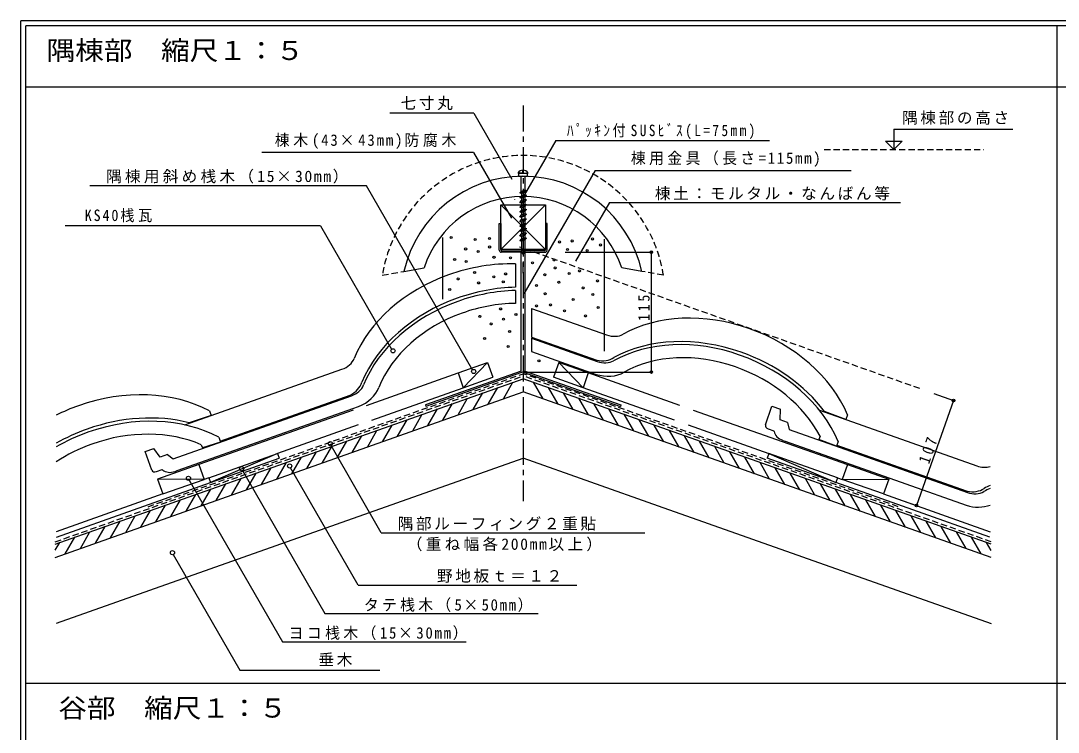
# Model space of a CAD drawing. Units: millimetres, scale not verified. Extents: x -2052 to 1987, y -1380 to 1404.
# Drawn here: x -3 to 993, y -713 to -30 of the extents above; entities that cross this region are included whole.
import ezdxf
from ezdxf.enums import TextEntityAlignment as Align

# ---------------------------------------------------------------- set-up
doc = ezdxf.new("R2010")
doc.units = ezdxf.units.MM
doc.header["$LTSCALE"] = 5
doc.header["$PDMODE"] = 32
doc.header["$PDSIZE"] = 2.5
doc.linetypes.add('CHAIN1', pattern=[8, 5, -1, 1, -1])
doc.linetypes.add('DASHED1', pattern=[1.8, 1.2, -0.6])
doc.layers.add('A-F_ﾚｲﾔ-175', color=7, linetype='Continuous')
doc.styles.add('ＭＳ ゴシック', font='')
doc.styles.get('ＭＳ ゴシック').set_extended_font_data('MS Gothic')

msp = doc.modelspace()

# ---------------------------------------------------------------- linework, layer by layer
at = {"layer": 'A-F_ﾚｲﾔ-175'}
for p, q in [((1986.977, -29.839), (-3.023, -29.839)), ((-3.023, -1379.838), (-3.023, -29.839)), ((432.016, -118.576), (351.326, -118.576)), ((432.016, -118.576), (468.623, -181.981)), ((835.449, -133.978), (835.449, -153.57)), ((835.449, -133.978), (949.783, -133.978)), ((510.876, -144.685), (480.55, -197.209)), ((510.876, -144.685), (715.927, -144.685)), ((827.392, -145.514), (843.505, -145.513)), ((431.902, -156.438), (228.416, -156.438)), ((431.902, -156.438), (468.282, -219.452)), ((479.307, -176.043), (474.289, -176.043)), ((477.587, -176.427), (477.587, -176.043)), ((477.587, -193.41), (477.587, -179.15)), ((479.307, -176.043), (484.323, -176.043)), ((548.528, -173.674), (480.203, -292.017)), ((481.026, -176.427), (481.026, -176.043)), ((481.026, -179.15), (481.026, -192.159)), ((548.528, -173.674), (794.298, -173.674)), ((328.935, -188.429), (63.347, -188.429)), ((431.146, -365.464), (328.935, -188.429)), ((476.191, -195.062), (482.777, -192.666)), ((476.191, -195.062), (477.764, -193.346)), ((476.191, -195.062), (477.764, -195.634)), ((476.191, -199.638), (482.777, -197.242)), ((476.191, -199.638), (477.764, -197.922)), ((477.764, -195.634), (481.203, -194.382)), ((477.764, -195.634), (477.764, -197.922)), ((477.764, -200.211), (481.203, -198.958)), ((481.203, -194.382), (482.777, -192.666)), ((481.203, -194.382), (481.203, -196.67)), ((481.203, -198.958), (482.777, -197.242)), ((481.203, -198.958), (481.203, -201.247)), ((476.191, -199.638), (477.764, -200.211)), ((476.191, -204.215), (482.777, -201.818)), ((476.191, -204.215), (477.764, -202.498)), ((476.191, -204.215), (477.764, -204.787)), ((476.191, -208.791), (482.777, -206.395)), ((476.191, -208.791), (477.764, -207.075)), ((476.191, -208.791), (477.764, -209.363)), ((477.764, -200.21), (477.764, -202.498)), ((477.764, -204.787), (481.203, -203.534)), ((477.764, -204.786), (477.764, -207.075)), ((477.764, -209.363), (481.203, -208.111)), ((481.203, -203.534), (482.777, -201.818)), ((481.203, -203.534), (481.203, -205.823)), ((481.203, -208.111), (482.777, -206.395)), ((562.308, -204.315), (529.787, -260.646)), ((562.308, -204.315), (841.793, -204.315)), ((476.191, -213.367), (482.776, -210.971)), ((476.191, -213.367), (477.764, -211.651)), ((476.191, -213.367), (477.764, -213.939)), ((476.191, -217.944), (482.776, -215.547)), ((476.191, -217.944), (477.764, -216.228)), ((476.191, -217.944), (477.764, -218.516)), ((477.764, -213.939), (481.203, -212.687)), ((477.764, -218.516), (481.203, -217.264)), ((481.203, -212.687), (482.776, -210.971)), ((481.203, -217.264), (482.776, -215.547)), ((284.758, -226.731), (39.566, -226.731)), ((284.758, -226.731), (353.135, -345.163)), ((457.984, -224.592), (457.984, -249.592)), ((457.984, -224.592), (457.984, -249.592)), ((476.19, -227.097), (482.776, -224.7)), ((476.19, -227.097), (477.764, -225.381)), ((476.19, -227.097), (477.764, -227.669)), ((476.191, -222.521), (482.776, -220.124)), ((476.191, -222.521), (477.764, -220.804)), ((476.191, -222.521), (477.764, -223.092)), ((477.764, -223.092), (481.203, -221.84)), ((477.764, -227.669), (481.203, -226.416)), ((481.203, -221.84), (482.776, -220.124)), ((481.203, -226.416), (482.776, -224.7)), ((500.984, -224.592), (500.984, -249.592)), ((500.984, -224.592), (500.984, -249.592)), ((476.19, -231.673), (482.776, -229.277)), ((476.19, -231.673), (477.764, -229.957)), ((476.19, -231.673), (477.764, -232.245)), ((476.19, -236.25), (482.776, -233.854)), ((476.19, -236.25), (477.764, -234.534)), ((476.19, -236.25), (477.764, -236.822)), ((476.19, -240.827), (482.776, -238.431)), ((476.19, -240.827), (477.764, -239.111)), ((477.764, -232.245), (481.203, -230.993)), ((477.764, -232.246), (477.764, -234.534)), ((477.764, -236.822), (481.203, -235.57)), ((477.764, -236.823), (477.764, -239.111)), ((481.203, -230.993), (482.776, -229.277)), ((481.203, -230.993), (481.203, -233.282)), ((481.203, -235.57), (482.776, -233.854)), ((481.203, -235.57), (481.203, -237.859)), ((481.203, -240.147), (482.776, -238.431)), ((476.19, -240.827), (477.764, -241.399)), ((477.764, -241.399), (481.203, -240.147)), ((477.764, -241.399), (477.764, -251.292)), ((481.203, -240.147), (481.203, -251.293)), ((500.984, -249.592), (457.984, -249.592)), ((479.484, -254.15), (477.764, -251.292)), ((479.484, -254.15), (481.203, -251.293)), ((519.671, -251.973), (602.569, -251.973)), ((602.569, -367.092), (602.569, -251.973)), ((479.484, -272.218), (479.484, -261.768)), ((329.07, -399.059), (416.935, -367.994)), ((479.484, -367.092), (602.569, -367.092)), ((629.898, -399.059), (542.033, -367.994)), ((460.419, -392.923), (469.651, -376.933)), ((498.549, -392.923), (489.317, -376.933)), ((334.07, -413.201), (421.935, -382.135)), ((431.405, -403.177), (440.636, -387.187)), ((445.912, -398.05), (455.144, -382.06)), ((513.056, -398.05), (503.824, -382.06)), ((527.563, -403.177), (518.332, -387.187)), ((624.897, -413.201), (537.033, -382.135)), ((873.799, -387.713), (892.749, -394.413)), ((402.39, -413.431), (411.622, -397.441)), ((416.897, -408.305), (426.129, -392.314)), ((542.071, -408.305), (532.839, -392.314)), ((556.578, -413.431), (547.347, -397.441)), ((892.749, -394.413), (857.081, -495.293)), ((316.126, -403.637), (168.034, -455.996)), ((373.375, -423.686), (382.607, -407.696)), ((387.883, -418.558), (397.115, -402.569)), ((571.086, -418.558), (561.854, -402.569)), ((585.593, -423.686), (576.361, -407.696)), ((642.842, -403.637), (790.935, -455.996)), ((321.126, -417.778), (243.542, -445.209)), ((344.361, -433.94), (353.592, -417.951)), ((358.868, -428.813), (368.1, -412.824)), ((600.1, -428.813), (590.868, -412.824)), ((614.608, -433.94), (605.376, -417.951)), ((637.842, -417.778), (715.426, -445.209)), ((315.346, -444.195), (324.578, -428.205)), ((329.853, -439.067), (339.085, -423.078)), ((629.115, -439.067), (619.883, -423.078)), ((643.622, -444.195), (634.39, -428.205)), ((343.251, -521.373), (294.977, -437.759)), ((300.839, -449.322), (310.071, -433.332)), ((658.129, -449.322), (648.898, -433.332)), ((271.824, -459.576), (281.056, -443.586)), ((286.331, -454.449), (295.563, -438.459)), ((672.636, -454.449), (663.405, -438.459)), ((687.144, -459.576), (677.912, -443.586)), ((242.81, -469.83), (252.042, -453.841)), ((257.317, -464.704), (266.549, -448.713)), ((701.651, -464.704), (692.42, -448.713)), ((716.159, -469.83), (706.927, -453.841)), ((213.795, -480.085), (223.027, -464.095)), ((228.302, -474.958), (237.534, -458.968)), ((320.985, -571.833), (255.933, -459.159)), ((730.666, -474.958), (721.434, -458.968)), ((745.173, -480.085), (735.941, -464.095)), ((31.218, -525.583), (179.213, -473.257)), ((158.718, -470.997), (248.279, -626.121)), ((177.546, -468.543), (173.034, -470.138)), ((184.78, -490.339), (194.012, -474.349)), ((199.288, -485.213), (208.52, -469.222)), ((759.68, -485.213), (750.448, -469.222)), ((774.188, -490.339), (764.956, -474.349)), ((927.75, -525.583), (779.755, -473.257)), ((781.422, -468.543), (785.934, -470.138)), ((133.436, -484.139), (31.017, -520.35)), ((155.766, -500.594), (164.998, -484.604)), ((170.273, -495.467), (179.505, -479.477)), ((788.695, -495.467), (779.463, -479.477)), ((803.202, -500.594), (793.97, -484.604)), ((825.532, -484.139), (927.951, -520.35)), ((126.751, -510.848), (135.983, -494.858)), ((141.258, -505.722), (150.49, -489.731)), ((817.71, -505.722), (808.478, -489.731)), ((832.217, -510.848), (822.985, -494.858)), ((838.131, -488.593), (857.081, -495.293)), ((97.736, -521.103), (106.968, -505.113)), ((112.244, -515.975), (121.475, -499.986)), ((846.724, -515.975), (837.492, -499.986)), ((861.232, -521.103), (852, -505.113)), ((68.722, -531.357), (77.954, -515.367)), ((83.229, -526.23), (92.461, -510.24)), ((875.739, -526.23), (866.507, -510.24)), ((890.246, -531.357), (881.014, -515.367)), ((39.707, -541.611), (48.939, -525.621)), ((54.215, -536.484), (63.447, -520.494)), ((343.251, -521.373), (596.175, -521.373)), ((904.753, -536.484), (895.522, -520.494)), ((919.261, -541.612), (910.028, -525.622)), ((30.185, -538.105), (34.432, -530.749)), ((928.982, -538.448), (924.536, -530.749)), ((320.985, -571.833), (530.978, -571.833)), ((248.279, -626.121), (424.587, -626.121))]:
    msp.add_line(p, q, dxfattribs=at)
at = {"layer": 'A-F_ﾚｲﾔ-175', "color": 2}
for p, q in [((1981.977, -34.839), (1.978, -34.839)), ((1.978, -1374.838), (1.978, -34.839)), ((457.984, -249.592), (500.984, -206.592)), ((457.984, -206.592), (500.984, -249.592)), ((457.984, -224.592), (457.984, -249.592)), ((500.984, -224.592), (500.984, -249.592)), ((401.868, -237.952), (401.868, -297.045)), ((557.099, -239.613), (557.099, -347.167)), ((477.483, -252.092), (458.484, -252.092)), ((458.985, -250.592), (479.484, -250.592)), ((477.483, -366.264), (477.483, -252.092)), ((499.983, -250.592), (479.484, -250.592)), ((479.484, -252.092), (500.483, -252.092)), ((481.484, -366.385), (481.484, -252.092)), ((477.483, -366.264), (385.663, -398.727)), ((481.484, -366.385), (386.145, -400.091)), ((479.484, -367.092), (572.822, -400.091)), ((481.483, -366.264), (573.304, -398.727)), ((385.663, -398.727), (386.145, -400.091)), ((573.304, -398.727), (572.822, -400.091))]:
    msp.add_line(p, q, dxfattribs=at)
at = {"layer": 'A-F_ﾚｲﾔ-175', "color": 4}
for p, q in [((991.977, -34.839), (991.977, -1297.478)), ((1981.977, -93.557), (1.978, -93.557)), ((471.173, -201.351), (471.173, -201.851)), ((471.965, -263.304), (471.965, -285.657)), ((487.417, -305.996), (559.623, -331.526)), ((416.935, -367.993), (445.219, -357.993)), ((445.219, -357.993), (421.935, -382.135)), ((445.219, -357.993), (450.219, -372.135)), ((513.749, -357.993), (508.749, -372.135)), ((542.033, -367.993), (513.749, -357.993)), ((513.749, -357.993), (537.033, -382.135)), ((154.453, -417.867), (305.45, -364.48)), ((416.935, -367.994), (421.935, -382.135)), ((542.033, -367.994), (537.033, -382.135)), ((29.987, -532.319), (479.484, -373.457)), ((421.935, -382.135), (450.219, -372.135)), ((928.982, -532.319), (479.484, -373.457)), ((537.033, -382.135), (508.749, -372.135)), ((29.987, -545.047), (479.484, -386.185)), ((928.982, -545.047), (479.484, -386.185)), ((188.432, -433.365), (313.428, -389.17)), ((764.064, -403.808), (915.062, -457.195)), ((780.751, -437.22), (905.748, -481.414)), ((177.546, -468.543), (243.587, -445.335)), ((243.587, -445.335), (179.213, -473.257)), ((243.587, -445.335), (245.209, -449.923)), ((715.381, -445.335), (713.759, -449.923)), ((715.381, -445.335), (779.755, -473.257)), ((781.422, -468.543), (715.381, -445.335)), ((31.382, -608.191), (479.484, -449.822)), ((168.034, -455.996), (128.435, -469.996)), ((179.213, -473.257), (245.209, -449.923)), ((609.408, -495.74), (479.484, -449.822)), ((779.755, -473.257), (713.759, -449.923)), ((790.935, -455.996), (830.533, -469.996)), ((133.436, -484.139), (173.034, -470.138)), ((177.591, -468.669), (179.213, -473.257)), ((781.377, -468.669), (779.755, -473.257)), ((825.532, -484.139), (785.934, -470.138)), ((929.284, -608.791), (609.408, -495.74)), ((1981.977, -666.159), (1.978, -666.159))]:
    msp.add_line(p, q, dxfattribs=at)
at = {"layer": 'A-F_ﾚｲﾔ-175', "linetype": 'CHAIN1'}
msp.add_line((479.484, -111.108), (479.484, -491.094), dxfattribs=at)
at = {"layer": 'A-F_ﾚｲﾔ-175', "linetype": 'DASHED1'}
for p, q in [((768.453, -153.57), (921.75, -153.57)), ((860.401, -382.976), (476.038, -247.078)), ((344.213, -274.149), (364.977, -270.489)), ((614.213, -274.149), (593.449, -270.489))]:
    msp.add_line(p, q, dxfattribs=at)
at = {"layer": 'A-F_ﾚｲﾔ-175', "color": 3}
for p, q in [((364.977, -270.489), (384.261, -267.089)), ((593.449, -270.489), (574.165, -267.089)), ((471.965, -288.778), (471.965, -301.17)), ((487.417, -334.634), (550.623, -356.981)), ((712.237, -417.908), (718.392, -399.84)), ((718.392, -399.84), (726.663, -402.765)), ((726.169, -412.935), (726.663, -402.765)), ((733.338, -415.47), (726.169, -412.935)), ((714.667, -421.564), (720.21, -423.523)), ((720.357, -424.225), (720.21, -423.523)), ((170.387, -436.839), (171.506, -440.004)), ((188.786, -434.366), (171.506, -440.004)), ((187.16, -429.768), (188.786, -434.366)), ((764.532, -428.579), (763.414, -431.744)), ((780.397, -438.221), (763.414, -431.744)), ((782.023, -433.623), (780.397, -438.221)), ((116.436, -443.489), (124.708, -440.565)), ((123.005, -461.41), (116.436, -443.489)), ((130.715, -448.785), (124.708, -440.565)), ((137.885, -446.251), (130.715, -448.785)), ((127.193, -462.726), (132.736, -460.767)), ((133.291, -461.219), (132.736, -460.767))]:
    msp.add_line(p, q, dxfattribs=at)
at = {"layer": 'A-F_ﾚｲﾔ-175', "color": 6, "linetype": 'DASHED1'}
for p, q in [((29.987, -530.117), (479.484, -370.807)), ((119.244, -496.361), (479.484, -368.685)), ((839.724, -496.361), (479.484, -368.685)), ((928.982, -530.117), (479.484, -370.807))]:
    msp.add_line(p, q, dxfattribs=at)
at = {"layer": 'A-F_ﾚｲﾔ-175'}
for points in [[(827.392, -145.514), (835.449, -153.57), (843.505, -145.513)], [(478.805, -173.391), (478.805, -175.189), (479.762, -175.189), (479.762, -173.421)], [(477.764, -193.346), (481.203, -192.094), (482.777, -192.666)], [(477.764, -197.922), (481.203, -196.67), (482.777, -197.242)], [(477.764, -202.498), (481.203, -201.247), (482.777, -201.818)], [(477.764, -207.075), (481.203, -205.823), (482.777, -206.395)], [(481.203, -208.111), (481.203, -210.399), (482.776, -210.971)], [(477.764, -209.363), (477.764, -211.651), (481.203, -210.399)], [(477.764, -213.939), (477.764, -216.228), (481.203, -214.976)], [(477.764, -218.516), (477.764, -220.804), (481.203, -219.552)], [(481.203, -212.687), (481.203, -214.976), (482.776, -215.547)], [(481.203, -217.264), (481.203, -219.552), (482.776, -220.124)], [(477.764, -223.092), (477.764, -225.381), (481.203, -224.128)], [(477.764, -227.669), (477.764, -229.957), (481.203, -228.705)], [(481.203, -221.84), (481.203, -224.128), (482.776, -224.7)], [(481.203, -226.416), (481.203, -228.705), (482.776, -229.277)], [(477.764, -234.534), (481.203, -233.282), (482.776, -233.854)], [(477.764, -239.111), (481.203, -237.859), (482.776, -238.431)], [(209.856, -461.682), (289.123, -598.977), (493.865, -598.977)], [(143.38, -542.319), (207.434, -653.265), (341.7, -653.265)]]:
    msp.add_lwpolyline(points, dxfattribs=at)
msp.add_lwpolyline([(475.012, -176.427), (475.012, -179.15), (483.57, -179.15), (483.57, -176.427)], close=True, dxfattribs=at)
at = {"layer": 'A-F_ﾚｲﾔ-175', "color": 2}
msp.add_lwpolyline([(457.984, -249.592), (457.984, -206.592), (500.984, -206.592), (500.984, -249.592)], close=True, dxfattribs=at)
for points in [[(456.483, -250.092), (456.483, -224.592), (457.984, -224.592)], [(502.484, -250.092), (502.484, -224.592), (500.984, -224.592)]]:
    msp.add_lwpolyline(points, dxfattribs=at)
at = {"layer": 'A-F_ﾚｲﾔ-175', "color": 4}
for points in [[(487.417, -305.996), (487.417, -333.509), (550.31, -355.746)], [(178.16, -404.313), (179.786, -408.911), (158.797, -415.759)], [(791.023, -408.167), (789.397, -412.765), (768.769, -404.899)], [(168.034, -455.996), (173.034, -470.138), (128.435, -469.996), (133.436, -484.139)], [(790.935, -455.996), (785.934, -470.138), (830.533, -469.996), (825.532, -484.139)]]:
    msp.add_lwpolyline(points, dxfattribs=at)
at = {"layer": 'A-F_ﾚｲﾔ-175', "color": 3}
for points in [[(487.417, -334.634), (487.417, -347.329), (549.547, -369.296)], [(137.885, -446.251), (143.389, -450.417), (314.45, -389.935)], [(145.021, -462.535), (145.133, -462.496), (147.339, -461.716), (321.353, -400.19)], [(733.338, -415.47), (735.001, -422.17), (906.062, -482.651)], [(728.653, -432.621), (728.765, -432.66), (730.97, -433.44), (904.985, -494.965)]]:
    msp.add_lwpolyline(points, dxfattribs=at)
at = {"layer": 'A-F_ﾚｲﾔ-175'}
for centre, radius in [((410.32, -237.922), 0.97), ((433.434, -239.798), 0.97), ((447.062, -238.919), 0.97), ((546.109, -239.361), 0.97), ((424.235, -248.957), 0.97), ((447.266, -247.038), 0.97), ((514.441, -242.24), 0.97), ((522.118, -249.437), 0.97), ((526.436, -241.28), 0.97), ((553.786, -245.119), 0.97), ((413.679, -259.034), 0.97), ((436.23, -251.357), 0.97), ((451.458, -256.943), 0.97), ((467.284, -257.382), 0.97), ((509.163, -259.514), 0.97), ((540.831, -250.397), 0.97), ((424.642, -260.899), 0.97), ((488.384, -262.218), 0.97), ((510.123, -267.191), 0.97), ((417.037, -277.747), 0.97), ((432.872, -271.509), 0.97), ((451.268, -275.635), 0.97), ((462.62, -272.949), 0.97), ((500.254, -273.648), 0.97), ((523.557, -272.469), 0.97), ((533.634, -270.07), 0.97), ((550.907, -279.667), 0.97), ((408.88, -287.823), 0.97), ((436.71, -281.585), 0.97), ((460.385, -280.433), 0.97), ((492.369, -283.985), 0.97), ((513.674, -280.924), 0.97), ((536.992, -286.384), 0.97), ((500.628, -291.886), 0.97), ((527.396, -297.419), 0.97), ((546.412, -292.55), 0.97), ((457.822, -306.536), 0.97), ((492.369, -303.657), 0.97), ((505.804, -302.698), 0.97), ((519.157, -308.376), 0.97), ((551.387, -305.097), 0.97), ((437.83, -313.651), 0.97), ((460.69, -316.289), 0.97), ((472.559, -311.893), 0.97), ((539.392, -313.253), 0.97), ((448.753, -320.943), 0.97), ((466.459, -328.128), 0.97), ((442.468, -334.846), 0.97), ((354.385, -346.724), 2), ((465.019, -342.523), 0.97), ((494.644, -356.447), 0.97), ((431.927, -366.545), 2), ((294.25, -435.895), 2), ((209.13, -459.818), 2), ((255.208, -457.296), 2), ((157.992, -469.134), 2), ((142.653, -540.455), 2)]:
    msp.add_circle(centre, radius, dxfattribs=at)
at = {"layer": 'A-F_ﾚｲﾔ-175', "linetype": 'DASHED1'}
msp.add_arc((479.213, -295.889), 136.739, 9.14781, 170.8521, dxfattribs=at)
at = {"layer": 'A-F_ﾚｲﾔ-175', "color": 3}
for centre, radius, start, end in [((479.213, -296.255), 117.105, 12.7106, 167.28931), ((479.213, -298.461), 100, 18.28357, 161.71638)]:
    msp.add_arc(centre, radius, start, end, dxfattribs=at)
at = {"layer": 'A-F_ﾚｲﾔ-175'}
for centre, radius, start, end in [((479.307, -179.377), 6.023, 33.59941, 146.40073), ((473.765, -252.184), 6.047, 341.0211, 47.17526), ((482.132, -251.121), 2.308, 120.37192, 183.02666)]:
    msp.add_arc(centre, radius, start, end, dxfattribs=at)
at = {"layer": 'A-F_ﾚｲﾔ-175', "color": 2}
for centre, radius, start, end in [((458.484, -250.092), 2, 180, 270), ((458.985, -249.592), 1, 180, 270), ((499.983, -249.592), 1, 270, 0), ((500.483, -250.092), 2, 270, 0)]:
    msp.add_arc(centre, radius, start, end, dxfattribs=at)
at = {"layer": 'A-F_ﾚｲﾔ-175', "color": 4}
for centre, major_axis, ratio, start_param, end_param in [((443.705, -375.301), (133.979, 47.371), 0.7579, 1.1038044, 1.5707963), ((441.849, -370.05), (127.052, 44.922), 0.7579, 1.5707963, 2.5537643), ((452.394, -398.569), (135.091, 47.764), 0.7579, 1.1685796, 1.5707963), ((450.782, -394.009), (129.077, 45.637), 0.7579, 1.5707963, 2.5462984), ((662.208, -421.593), (127.052, -44.921), 0.7579, 1.5707963, 2.5537643), ((660.352, -426.843), (133.979, -47.37), 0.7579, 0.6039021, 1.5707963), ((564.057, -318.987), (16.542, -5.849), 0.7579, 4.712389, 5.6953569), ((654.097, -445.843), (129.077, -45.637), 0.7579, 1.5707963, 2.5462984), ((652.485, -450.402), (135.092, -47.763), 0.7579, 0.8509471, 1.5707963), ((301.016, -351.941), (16.542, 5.849), 0.7579, 4.712389, 5.6953569), ((552.298, -339.865), (19.432, -6.87), 0.7692, 4.879023, 5.76907), ((304.994, -375.57), (19.432, 6.87), 0.7692, 4.879023, 5.76907), ((88.267, -500.972), (133.979, 47.371), 0.7579, 0.6039021, 1.5707963), ((86.411, -495.722), (127.052, 44.922), 0.7579, 1.5707963, 1.743673), ((96.957, -524.24), (135.091, 47.764), 0.7579, 0.8509471, 1.5707963), ((95.345, -519.681), (129.077, 45.637), 0.7579, 1.5707963, 1.8112092), ((919.495, -444.656), (16.542, -5.849), 0.7579, 4.712389, 5.4906009), ((1009.535, -571.512), (129.077, -45.637), 0.7579, 2.4893206, 2.5462984), ((907.736, -465.534), (19.432, -6.87), 0.7692, 4.879023, 5.76907)]:
    msp.add_ellipse(centre, major_axis=major_axis, ratio=ratio, start_param=start_param, end_param=end_param, dxfattribs=at)
at = {"layer": 'A-F_ﾚｲﾔ-175', "color": 3}
for centre, major_axis, ratio, start_param, end_param in [((452.705, -400.756), (133.979, 47.371), 0.7579, 1.1696777, 1.5707963), ((450.849, -395.506), (127.052, 44.922), 0.7579, 1.5707963, 2.5537643), ((453.768, -403.763), (121.211, 42.856), 0.7692, 1.1598828, 1.5707963), ((451.435, -397.163), (112.625, 39.821), 0.7692, 1.5707955, 2.54912), ((653.208, -447.048), (127.052, -44.921), 0.7579, 1.5707963, 2.5537643), ((555.057, -344.443), (16.542, -5.849), 0.7579, 4.712389, 5.6953569), ((652.622, -448.706), (112.625, -39.82), 0.7692, 1.5707955, 2.54912), ((651.352, -452.299), (133.979, -47.37), 0.7579, 0.6039021, 1.5707963), ((556.193, -346.509), (29.075, -10.28), 0.7692, 4.75555, 5.7084235), ((650.289, -455.305), (121.211, -42.856), 0.7692, 0.6943228, 1.5707963), ((310.017, -377.397), (16.542, 5.849), 0.7579, 4.712389, 5.6953569), ((312.198, -378.289), (29.075, 10.28), 0.7692, 4.75555, 5.7084235), ((97.268, -526.428), (133.979, 47.371), 0.7579, 0.6039021, 1.5707963), ((715.553, -419.055), (3.308, -1.17), 0.7579, 3.1503193, 4.712389), ((95.412, -521.177), (127.052, 44.922), 0.7579, 1.5707963, 1.8205646), ((98.331, -529.435), (121.211, 42.856), 0.7692, 0.6943228, 1.5707963), ((731.609, -424.262), (11.028, -3.899), 0.7579, 3.5740003, 4.712389), ((95.998, -522.835), (112.625, 39.821), 0.7692, 1.5707955, 1.8957113), ((126.306, -460.218), (3.308, 1.17), 0.7579, 3.1503193, 4.712389), ((142.066, -454.176), (11.028, 3.899), 0.7579, 3.5740003, 4.712389), ((910.495, -470.112), (16.542, -5.849), 0.7579, 4.712389, 5.6953569), ((1008.647, -572.718), (127.052, -44.921), 0.7579, 2.4930868, 2.5537643), ((911.631, -472.178), (29.075, -10.28), 0.7692, 4.75555, 5.5503302)]:
    msp.add_ellipse(centre, major_axis=major_axis, ratio=ratio, start_param=start_param, end_param=end_param, dxfattribs=at)
at = {"layer": 'A-F_ﾚｲﾔ-175'}
for p in [(602.569, -251.973), (602.569, -367.092), (892.749, -394.413), (857.081, -495.293)]:
    msp.add_point(p, dxfattribs=at)

# ---------------------------------------------------------------- texts
at = {"layer": 'A-F_ﾚｲﾔ-175', "color": 2, "style": 'ＭＳ ゴシック', "width": 1.1}
for s, p in [('隅棟部  縮尺１：５', (21.769, -73.022)), ('谷部  縮尺１：５', (33.02, -704.341))]:
    msp.add_text(s, height=18.33, dxfattribs=at).set_placement(p, align=Align.BOTTOM_LEFT)
at = {"layer": 'A-F_ﾚｲﾔ-175', "color": 3, "char_height": 11, "attachment_point": 7, "style": 'ＭＳ ゴシック'}
for s, insert in [('\\T1.17;七寸丸', (361.796, -115.657)), ('\\T1.17;隅棟部の高さ', (843.319, -129.675)), ('\\T1.37;\\W0.85;ﾊﾟｯｷﾝ付SUSﾋﾞｽ(L=75mm)', (521.546, -143.523)), ('\\T1.25;\\W0.95;棟木(43×43mm)防腐木', (240.901, -152.829)), ('\\T1.23;\\W0.95;棟用金具（長さ=115mm)', (582.872, -170.098)), ('\\T1.21;隅棟用斜め桟木（15×30mm）', (78.905, -186.1)), ('\\T1.17;棟土：モルタル・なんばん等', (605.982, -202.327)), ('\\T1.27;\\W0.9;KS40桟瓦', (58.383, -223.315)), ('\\T1.17;隅部ルーフィング２重貼', (358.963, -519.307)), ('\\T1.21;（重ね幅各200mm以上）', (367.739, -539.215)), ('\\T1.17;野地板ｔ＝１２', (396.701, -569.51)), ('\\T1.22;\\W0.95;タテ桟木（5×50mm）', (326.521, -597.518)), ('\\T1.23;\\W0.95;ヨコ桟木（15×30mm）', (254.203, -624.466)), ('\\T1.17;垂木', (282.851, -649.854))]:
    msp.add_mtext(s, dxfattribs=dict(at, insert=insert))
for s, insert, rotation in [('\\T1.38;\\W0.9;115', (601.069, -318.128), 90), ('\\T1.38;\\W0.9;107', (869.334, -456.138), 70.529)]:
    msp.add_mtext(s, dxfattribs=dict(at, insert=insert, rotation=rotation))

doc.saveas('drawing.dxf')
